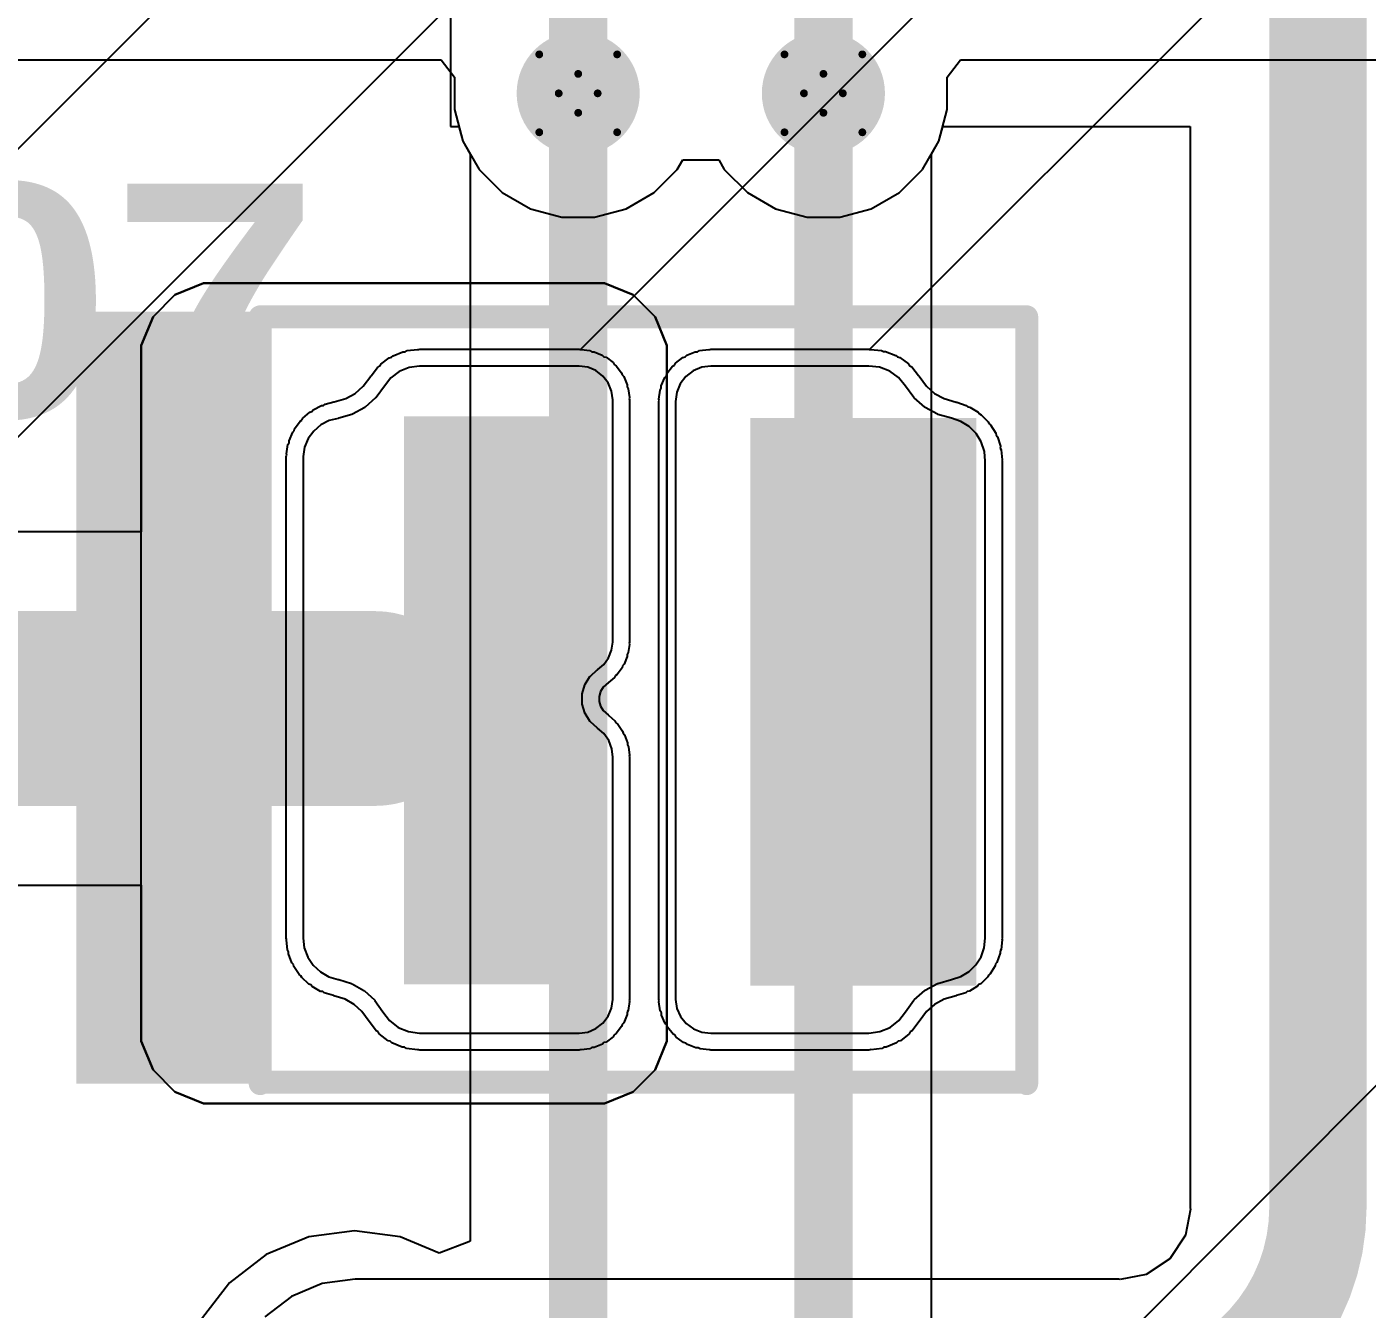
# Model space of a CAD drawing. Header units: inches. Extents: x 0 to 213, y 0 to 212.
# Drawn here: x 1.7246 to 2.0688, y 1.2683 to 1.5976 of the extents above; entities that cross this region are included whole.
import ezdxf

# ---------------------------------------------------------------- set-up
doc = ezdxf.new("R2010")
doc.units = ezdxf.units.IN
doc.header["$MEASUREMENT"] = 0
for name, color, linetype in [('Bottom Layer', 5, 'Continuous'), ('Bottom Solder', 6, 'Continuous'), ('Drill Drawing', 1, 'Continuous'), ('Top Layer', 1, 'Continuous'), ('Top Overlay', 2, 'Continuous'), ('Top Paste', 8, 'Continuous'), ('Top Solder', 216, 'Continuous'), ('Via Holes', 16, 'Continuous')]:
    doc.layers.add(name, color=color, linetype=linetype)
doc.styles.add('Arial Black_Bold', font='', dxfattribs={"height": 0.2})
doc.styles.get('Arial Black_Bold').set_extended_font_data('Arial Black', bold=True)

# ---------------------------------------------------------------- blocks, each defined once
blk = doc.blocks.new('5050_LED_53')
at = {"layer": 'Top Solder'}
blk.add_line((0.0156, -0.09023), (-210.62109, -211.09407), dxfattribs=at)
blk = doc.blocks.new('5050_LED_55')
at = {"layer": 'Top Layer'}
for points in [[(-0.08214, 0.06909), (-0.03214, 0.06909), (-0.03214, -0.06871), (-0.08214, -0.06871)], [(0.01746, 0.06871), (0.05683, 0.06871), (0.05683, -0.06909), (0.01746, -0.06909)]]:
    blk.add_hatch(color=1, dxfattribs=at).paths.add_polyline_path(points)
at = {"layer": 'Top Overlay'}
blk.add_hatch(color=2, dxfattribs=at).paths.add_polyline_path([(0.09776, -0.1), (0.145, -0.1), (0.145, 0.09818), (0.09776, 0.09818)])
at = {"layer": 'Top Paste'}
for points in [[(-0.08214, 0.06909), (-0.03214, 0.06909), (-0.03214, -0.06871), (-0.08214, -0.06871)], [(0.01746, 0.06871), (0.05683, 0.06871), (0.05683, -0.06909), (0.01746, -0.06909)]]:
    blk.add_hatch(color=8, dxfattribs=at).paths.add_polyline_path(points)
at = {"layer": 'Top Solder'}
for points in [[(-0.08614, 0.07309), (-0.02814, 0.07309), (-0.02814, -0.07271), (-0.08614, -0.07271)], [(0.01346, 0.07271), (0.06083, 0.07271), (0.06083, -0.07309), (0.01346, -0.07309)]]:
    blk.add_hatch(color=216, dxfattribs=at).paths.add_polyline_path(points)
at = {"layer": 'Top Layer'}
for p, q in [((-0.06399, 0.08376), (-0.06624, 0.08201)), ((-0.06135, 0.08486), (-0.06399, 0.08376)), ((-0.05853, 0.08524), (-0.06135, 0.08486)), ((-0.01798, 0.08524), (-0.05853, 0.08524)), ((-0.01568, 0.08499), (-0.01798, 0.08524)), ((-0.01351, 0.08415), (-0.01568, 0.08499)), ((-0.01166, 0.08279), (-0.01351, 0.08415)), ((-0.01021, 0.08098), (-0.01166, 0.08279)), ((0.00976, 0.08271), (0.00839, 0.08091)), ((0.01155, 0.08408), (0.00976, 0.08271)), ((0.01364, 0.08495), (0.01155, 0.08408)), ((0.01588, 0.08524), (0.01364, 0.08495)), ((0.05683, 0.08524), (0.01588, 0.08524)), ((0.05967, 0.08486), (0.05683, 0.08524)), ((0.0623, 0.08376), (0.05967, 0.08486)), ((0.06456, 0.08201), (0.0623, 0.08376)), ((-0.06797, 0.07973), (-0.07011, 0.0768)), ((-0.06624, 0.08201), (-0.06797, 0.07973)), ((-0.00927, 0.07887), (-0.01021, 0.08098)), ((0.00839, 0.08091), (0.00752, 0.07882)), ((0.06628, 0.07973), (0.06456, 0.08201)), ((0.06834, 0.07683), (0.06628, 0.07973)), ((-0.07022, 0.07668), (-0.0729, 0.07433)), ((-0.07019, 0.07668), (-0.07022, 0.07668)), ((-0.07017, 0.07673), (-0.07019, 0.07668)), ((-0.07011, 0.07677), (-0.07017, 0.07673)), ((-0.07011, 0.0768), (-0.07011, 0.07677)), ((-0.00891, 0.07658), (-0.00927, 0.07887)), ((-0.00891, -0.07696), (-0.00891, 0.07658)), ((0.00752, 0.07882), (0.00722, 0.07658)), ((0.00722, 0.07658), (0.00722, 0.01438)), ((0.06834, 0.0768), (0.06834, 0.07683)), ((0.06838, 0.07676), (0.06834, 0.0768)), ((0.06842, 0.07672), (0.06838, 0.07676)), ((0.06843, 0.07671), (0.06842, 0.07672)), ((0.071, 0.07438), (0.06843, 0.07671)), ((-0.07629, 0.07247), (-0.07978, 0.07146)), ((-0.07626, 0.07247), (-0.07629, 0.07247)), ((-0.07622, 0.0725), (-0.07626, 0.07247)), ((-0.07616, 0.07251), (-0.07622, 0.0725)), ((-0.07615, 0.07253), (-0.07616, 0.07251)), ((-0.07303, 0.07424), (-0.07615, 0.07253)), ((-0.07301, 0.07424), (-0.07303, 0.07424)), ((-0.07296, 0.07428), (-0.07301, 0.07424)), ((-0.0729, 0.07431), (-0.07296, 0.07428)), ((-0.0729, 0.07433), (-0.0729, 0.07431)), ((0.07101, 0.07435), (0.071, 0.07438)), ((0.07107, 0.07432), (0.07101, 0.07435)), ((0.07111, 0.07428), (0.07107, 0.07432)), ((0.07114, 0.07429), (0.07111, 0.07428)), ((0.07415, 0.07257), (0.07114, 0.07429)), ((0.07416, 0.07255), (0.07415, 0.07257)), ((0.07422, 0.07253), (0.07416, 0.07255)), ((0.07427, 0.0725), (0.07422, 0.07253)), ((0.0743, 0.07251), (0.07427, 0.0725)), ((0.07762, 0.07149), (0.0743, 0.07251)), ((-0.08428, 0.06945), (-0.08604, 0.06772)), ((-0.08214, 0.07072), (-0.08428, 0.06945)), ((-0.07978, 0.07146), (-0.08214, 0.07072)), ((0.0777, 0.07146), (0.07762, 0.07149)), ((0.07762, 0.07149), (0.07762, 0.07149)), ((0.07777, 0.07144), (0.0777, 0.07146)), ((0.08012, 0.07076), (0.07777, 0.07144)), ((0.07777, 0.07144), (0.07777, 0.07144)), ((0.08231, 0.06951), (0.08012, 0.07076)), ((0.08415, 0.0678), (0.08231, 0.06951)), ((-0.08737, 0.06564), (-0.08819, 0.0633)), ((-0.08604, 0.06772), (-0.08737, 0.06564)), ((0.08557, 0.0657), (0.08415, 0.0678)), ((0.08644, 0.06334), (0.08557, 0.0657)), ((-0.08819, 0.0633), (-0.08844, 0.06083)), ((0.08675, 0.06083), (0.08644, 0.06334)), ((-0.08844, 0.06083), (-0.08844, -0.06161)), ((0.08675, -0.06279), (0.08675, 0.06083)), ((0.00722, 0.01438), (0.00749, 0.0122)), ((0.00749, 0.0122), (0.00826, 0.01014)), ((0.00826, 0.01014), (0.0095, 0.00834)), ((0.0095, 0.00834), (0.01111, 0.00695)), ((0.01111, 0.00695), (0.01111, 0.00695)), ((0.01111, 0.00695), (0.01116, 0.0069)), ((0.01116, 0.0069), (0.01123, 0.00684)), ((0.01123, 0.00684), (0.01123, 0.00684)), ((0.01123, 0.00684), (0.01298, 0.00527)), ((0.01298, 0.00527), (0.013, 0.00527)), ((0.013, 0.00527), (0.01303, 0.00522)), ((0.01303, 0.00522), (0.01307, 0.00518)), ((0.01307, 0.00518), (0.01307, 0.00515)), ((0.01307, 0.00515), (0.01434, 0.00316)), ((0.01434, 0.00316), (0.01436, 0.00314)), ((0.01436, 0.00314), (0.01438, 0.00309)), ((0.01438, 0.00309), (0.0144, 0.00305)), ((0.0144, 0.00305), (0.01439, 0.00302)), ((0.01439, 0.00302), (0.01506, 0.00075)), ((0.01506, 0.00075), (0.01507, 0.00073)), ((0.01507, 0.00073), (0.01507, 0.00067)), ((0.01507, 0.00067), (0.01508, 0.00062)), ((0.01508, 0.00062), (0.01507, 0.0006)), ((0.01507, 0.0006), (0.01507, -0.00176)), ((0.01506, -0.00192), (0.01439, -0.00418)), ((0.01507, -0.0019), (0.01506, -0.00192)), ((0.01507, -0.00176), (0.01508, -0.00179)), ((0.01508, -0.00179), (0.01507, -0.00184)), ((0.01507, -0.00184), (0.01507, -0.0019)), ((0.01298, -0.00644), (0.01123, -0.00801)), ((0.013, -0.00643), (0.01298, -0.00644)), ((0.01303, -0.00639), (0.013, -0.00643)), ((0.01307, -0.00635), (0.01303, -0.00639)), ((0.01434, -0.00432), (0.01307, -0.00632)), ((0.01307, -0.00632), (0.01307, -0.00635)), ((0.01436, -0.00431), (0.01434, -0.00432)), ((0.01438, -0.00426), (0.01436, -0.00431)), ((0.0144, -0.00421), (0.01438, -0.00426)), ((0.01439, -0.00418), (0.0144, -0.00421)), ((0.00954, -0.00941), (0.0083, -0.01111)), ((0.0111, -0.00812), (0.00954, -0.00941)), ((0.01111, -0.00812), (0.0111, -0.00812)), ((0.01116, -0.00806), (0.01111, -0.00812)), ((0.01123, -0.00801), (0.01116, -0.00806)), ((0.01123, -0.00801), (0.01123, -0.00801)), ((0.00751, -0.01307), (0.00722, -0.01515)), ((0.0083, -0.01111), (0.00751, -0.01307)), ((0.00722, -0.01515), (0.00722, -0.07736)), ((-0.08844, -0.06161), (-0.08823, -0.06413)), ((-0.08823, -0.06413), (-0.08744, -0.06654)), ((0.08543, -0.0674), (0.08636, -0.06517)), ((0.08636, -0.06517), (0.08675, -0.06279)), ((-0.08744, -0.06654), (-0.08611, -0.06869)), ((-0.08611, -0.06869), (-0.08433, -0.07049)), ((0.08402, -0.06936), (0.08543, -0.0674)), ((-0.08433, -0.07049), (-0.08218, -0.07183)), ((-0.08218, -0.07183), (-0.07978, -0.07263)), ((0.07777, -0.07261), (0.08005, -0.07204)), ((0.08005, -0.07204), (0.08218, -0.07093)), ((0.08218, -0.07093), (0.08402, -0.06936)), ((-0.07978, -0.07263), (-0.07629, -0.07364)), ((-0.07629, -0.07364), (-0.07626, -0.07363)), ((-0.07626, -0.07363), (-0.07622, -0.07366)), ((-0.07622, -0.07366), (-0.07616, -0.07368)), ((-0.07616, -0.07368), (-0.07615, -0.0737)), ((-0.07615, -0.0737), (-0.07303, -0.07541)), ((-0.07303, -0.07541), (-0.07301, -0.07541)), ((-0.07301, -0.07541), (-0.07296, -0.07545)), ((-0.07296, -0.07545), (-0.0729, -0.07548)), ((-0.0729, -0.07548), (-0.0729, -0.0755)), ((-0.0729, -0.0755), (-0.07022, -0.07785)), ((0.06814, -0.07785), (0.07082, -0.0755)), ((0.07082, -0.07548), (0.07087, -0.07545)), ((0.07082, -0.0755), (0.07082, -0.07548)), ((0.07087, -0.07545), (0.07092, -0.07541)), ((0.07092, -0.07541), (0.07093, -0.07541)), ((0.07093, -0.07541), (0.07405, -0.0737)), ((0.07405, -0.0737), (0.07408, -0.07368)), ((0.07408, -0.07368), (0.07412, -0.07366)), ((0.07412, -0.07366), (0.07419, -0.07363)), ((0.07419, -0.07363), (0.0742, -0.07364)), ((0.0742, -0.07364), (0.07762, -0.07265)), ((0.07762, -0.07265), (0.0777, -0.07263)), ((0.07762, -0.07265), (0.07762, -0.07265)), ((0.0777, -0.07263), (0.07777, -0.07261)), ((0.07777, -0.07261), (0.07777, -0.07261)), ((-0.07022, -0.07785), (-0.07019, -0.07785)), ((-0.07019, -0.07785), (-0.07017, -0.0779)), ((-0.07017, -0.0779), (-0.07011, -0.07794)), ((-0.07011, -0.07794), (-0.07011, -0.07796)), ((-0.07011, -0.07796), (-0.06797, -0.0809)), ((-0.00923, -0.07931), (-0.00891, -0.07696)), ((0.00722, -0.07736), (0.00752, -0.0796)), ((0.06588, -0.0809), (0.06803, -0.07796)), ((0.06803, -0.07794), (0.06807, -0.0779)), ((0.06803, -0.07796), (0.06803, -0.07794)), ((0.06807, -0.0779), (0.06811, -0.07785)), ((0.06811, -0.07785), (0.06814, -0.07785)), ((-0.06797, -0.0809), (-0.0662, -0.08308)), ((-0.01157, -0.08336), (-0.01013, -0.08149)), ((-0.01013, -0.08149), (-0.00923, -0.07931)), ((0.00752, -0.0796), (0.00839, -0.08169)), ((0.00839, -0.08169), (0.00976, -0.08348)), ((0.06421, -0.08304), (0.06588, -0.0809)), ((-0.0662, -0.08308), (-0.06394, -0.08473)), ((-0.06394, -0.08473), (-0.06132, -0.08573)), ((-0.06132, -0.08573), (-0.05853, -0.08602)), ((-0.05853, -0.08602), (-0.05853, -0.08602)), ((-0.05853, -0.08602), (-0.01798, -0.08602)), ((-0.01798, -0.08602), (-0.01562, -0.08571)), ((-0.01562, -0.08571), (-0.01345, -0.0848)), ((-0.01345, -0.0848), (-0.01157, -0.08336)), ((0.00976, -0.08348), (0.01155, -0.08486)), ((0.01155, -0.08486), (0.01364, -0.08572)), ((0.01364, -0.08572), (0.01588, -0.08602)), ((0.01588, -0.08602), (0.01588, -0.08602)), ((0.01588, -0.08602), (0.05683, -0.08602)), ((0.05683, -0.08602), (0.05953, -0.08569)), ((0.05953, -0.08569), (0.06205, -0.08468)), ((0.06205, -0.08468), (0.06421, -0.08304))]:
    blk.add_line(p, q, dxfattribs=at)
at = {"layer": 'Top Overlay'}
for points in [[(-0.10057, 0.09818, 0.00296, 0.00296, 1), (-0.09761, 0.09818, 0.00296, 0.00296, 1)], [(-0.10026, 0.09786, 0.00296, 0.00296, 1), (-0.0973, 0.09786, 0.00296, 0.00296, 1)], [(0.09596, 0.09786, 0.00296, 0.00296, 1), (0.09892, 0.09786, 0.00296, 0.00296, 1)], [(0.09628, 0.09818, 0.00296, 0.00296, 1), (0.09924, 0.09818, 0.00296, 0.00296, 1)], [(-0.10057, -0.09867, 0.00296, 0.00296, 1), (-0.09761, -0.09867, 0.00296, 0.00296, 1)], [(-0.10057, -0.09867, 0.00296, 0.00296, 1), (-0.09761, -0.09867, 0.00296, 0.00296, 1)], [(0.09628, -0.09867, 0.00296, 0.00296, 1), (0.09924, -0.09867, 0.00296, 0.00296, 1)], [(0.09628, -0.09867, 0.00296, 0.00296, 1), (0.09924, -0.09867, 0.00296, 0.00296, 1)]]:
    blk.add_lwpolyline(points, format="xyseb", close=True, dxfattribs=at)
for points in [[(-0.09909, 0.09818, 0.00591, 0.00591, 0), (-0.09909, -0.09867, 0.00591, 0.00591, 0)], [(0.09744, 0.09786, 0.00591, 0.00591, 0), (-0.09878, 0.09786, 0.00591, 0.00591, 0)], [(0.09776, 0.09818, 0.00591, 0.00591, 0), (0.09776, -0.09867, 0.00591, 0.00591, 0)], [(0.09776, -0.09867, 0.00591, 0.00591, 0), (-0.09909, -0.09867, 0.00591, 0.00591, 0)]]:
    blk.add_lwpolyline(points, format="xyseb", dxfattribs=at)
at = {"layer": 'Top Solder'}
for p, q in [((-0.06193, 0.08915), (-0.0591, 0.08953)), ((-0.0591, 0.08953), (-0.05881, 0.08945)), ((-0.05881, 0.08945), (-0.05853, 0.08957)), ((-0.05853, 0.08957), (-0.01798, 0.08957)), ((-0.01798, 0.08957), (-0.01775, 0.08947)), ((-0.01775, 0.08947), (-0.01751, 0.08954)), ((-0.01751, 0.08954), (-0.01521, 0.08929)), ((0.01309, 0.08924), (0.01533, 0.08953)), ((0.01533, 0.08953), (0.01561, 0.08946)), ((0.01561, 0.08946), (0.01588, 0.08957)), ((0.01588, 0.08957), (0.05683, 0.08957)), ((0.05683, 0.08957), (0.05712, 0.08945)), ((0.05712, 0.08945), (0.05741, 0.08953)), ((0.05741, 0.08953), (0.06024, 0.08915)), ((-0.0689, 0.08543), (-0.06665, 0.08718)), ((-0.06665, 0.08718), (-0.06608, 0.08734)), ((-0.06608, 0.08734), (-0.06566, 0.08776)), ((-0.06566, 0.08776), (-0.06302, 0.08886)), ((-0.06302, 0.08886), (-0.06244, 0.08886)), ((-0.06244, 0.08886), (-0.06193, 0.08915)), ((-0.01521, 0.08929), (-0.01469, 0.08901)), ((-0.01469, 0.08901), (-0.01411, 0.08903)), ((-0.01411, 0.08903), (-0.01195, 0.08819)), ((-0.01195, 0.08819), (-0.01153, 0.08778)), ((-0.01153, 0.08778), (-0.01096, 0.08765)), ((-0.01096, 0.08765), (-0.0091, 0.08629)), ((-0.0091, 0.08629), (-0.00879, 0.08578)), ((0.00684, 0.08564), (0.00713, 0.08615)), ((0.00713, 0.08615), (0.00892, 0.08752)), ((0.00892, 0.08752), (0.00948, 0.08767)), ((0.00948, 0.08767), (0.00989, 0.08808)), ((0.00989, 0.08808), (0.01198, 0.08895)), ((0.01198, 0.08895), (0.01257, 0.08895)), ((0.01257, 0.08895), (0.01309, 0.08924)), ((0.06024, 0.08915), (0.06075, 0.08886)), ((0.06075, 0.08886), (0.06134, 0.08885)), ((0.06134, 0.08885), (0.06397, 0.08775)), ((0.06397, 0.08775), (0.06438, 0.08734)), ((0.06438, 0.08734), (0.06495, 0.08718)), ((0.06495, 0.08718), (0.06721, 0.08543)), ((-0.07142, 0.08235), (-0.06969, 0.08463)), ((-0.06969, 0.08463), (-0.06919, 0.08492)), ((-0.06919, 0.08492), (-0.0689, 0.08543)), ((-0.00879, 0.08578), (-0.00828, 0.0855)), ((-0.00828, 0.0855), (-0.00683, 0.08369)), ((-0.00683, 0.08369), (-0.00667, 0.08314)), ((-0.00667, 0.08314), (-0.00625, 0.08274)), ((-0.00625, 0.08274), (-0.00531, 0.08063)), ((0.00438, 0.08256), (0.0048, 0.08298)), ((0.0048, 0.08298), (0.00495, 0.08354)), ((0.00495, 0.08354), (0.00633, 0.08534)), ((0.00633, 0.08534), (0.00684, 0.08564)), ((0.06721, 0.08543), (0.0675, 0.08492)), ((0.0675, 0.08492), (0.068, 0.08463)), ((0.068, 0.08463), (0.06973, 0.08235)), ((-0.07545, 0.07785), (-0.07338, 0.07967)), ((-0.07338, 0.07967), (-0.07147, 0.08228)), ((-0.07147, 0.08228), (-0.07143, 0.08231)), ((-0.07143, 0.08231), (-0.07142, 0.08235)), ((-0.00531, 0.08063), (-0.00529, 0.08003)), ((-0.00529, 0.08003), (-0.00499, 0.07952)), ((-0.00499, 0.07952), (-0.00464, 0.07723)), ((0.00293, 0.07715), (0.00323, 0.07939)), ((0.00323, 0.07939), (0.00352, 0.07989)), ((0.00352, 0.08047), (0.00438, 0.08256)), ((0.00352, 0.07989), (0.00352, 0.08047)), ((0.06973, 0.08235), (0.06975, 0.08227)), ((0.06975, 0.08227), (0.06982, 0.08223)), ((0.06982, 0.08223), (0.07165, 0.07964)), ((0.07165, 0.07964), (0.07361, 0.07786)), ((-0.08099, 0.07562), (-0.07788, 0.07652)), ((-0.07788, 0.07652), (-0.07545, 0.07785)), ((-0.00464, 0.07723), (-0.00472, 0.0769)), ((-0.00472, 0.0769), (-0.00459, 0.07658)), ((-0.00459, 0.07658), (-0.00459, -0.07696)), ((0.0029, 0.07658), (0.00301, 0.07686)), ((0.0029, 0.01438), (0.0029, 0.07658)), ((0.00301, 0.07686), (0.00293, 0.07715)), ((0.07361, 0.07786), (0.07594, 0.07654)), ((0.07594, 0.07654), (0.0789, 0.07563)), ((-0.08907, 0.07082), (-0.0873, 0.07255)), ((-0.0873, 0.07255), (-0.08681, 0.07274)), ((-0.08681, 0.07274), (-0.08649, 0.07317)), ((-0.08649, 0.07317), (-0.08436, 0.07444)), ((-0.08436, 0.07444), (-0.08384, 0.07451)), ((-0.08384, 0.07451), (-0.08344, 0.07485)), ((-0.08344, 0.07485), (-0.08108, 0.07559)), ((-0.08108, 0.07559), (-0.08103, 0.07559)), ((-0.08103, 0.07559), (-0.08099, 0.07562)), ((0.0789, 0.07563), (0.07891, 0.07562)), ((0.07891, 0.07562), (0.07896, 0.0756)), ((0.07896, 0.0756), (0.07897, 0.0756)), ((0.07897, 0.0756), (0.07898, 0.0756)), ((0.07898, 0.0756), (0.08132, 0.07492)), ((0.08132, 0.07492), (0.08173, 0.07459)), ((0.08173, 0.07459), (0.08225, 0.07452)), ((0.08225, 0.07452), (0.08445, 0.07327)), ((0.08445, 0.07327), (0.08477, 0.07286)), ((0.08477, 0.07286), (0.08526, 0.07268)), ((0.08526, 0.07268), (0.0871, 0.07097)), ((-0.09102, 0.06797), (-0.08969, 0.07005)), ((-0.08969, 0.07005), (-0.08927, 0.07035)), ((-0.08927, 0.07035), (-0.08907, 0.07082)), ((0.0871, 0.07097), (0.08732, 0.0705)), ((0.08732, 0.0705), (0.08775, 0.07021)), ((0.08775, 0.07021), (0.08916, 0.06811)), ((-0.09228, 0.06473), (-0.09146, 0.06707)), ((-0.09146, 0.06707), (-0.09111, 0.06746)), ((-0.09111, 0.06746), (-0.09102, 0.06797)), ((0.08916, 0.06811), (0.08926, 0.0676)), ((0.08926, 0.0676), (0.08962, 0.06721)), ((0.08962, 0.06721), (0.0905, 0.06485)), ((-0.09275, 0.06127), (-0.0925, 0.06374)), ((-0.0925, 0.06374), (-0.09225, 0.0642)), ((-0.09225, 0.0642), (-0.09228, 0.06473)), ((0.0905, 0.06485), (0.09048, 0.06433)), ((0.09048, 0.06433), (0.09074, 0.06387)), ((0.09074, 0.06387), (0.09105, 0.06136)), ((-0.09277, 0.06083), (-0.09269, 0.06104)), ((-0.09277, -0.06161), (-0.09277, 0.06083)), ((-0.09269, 0.06104), (-0.09275, 0.06127)), ((0.09105, 0.06136), (0.09098, 0.06109)), ((0.09098, 0.06109), (0.09108, 0.06083)), ((0.09108, 0.06083), (0.09108, -0.06279)), ((0.003, 0.01413), (0.0029, 0.01438)), ((0.00293, 0.01387), (0.003, 0.01413)), ((0.00319, 0.01169), (0.00293, 0.01387)), ((0.00345, 0.01122), (0.00319, 0.01169)), ((0.00343, 0.01068), (0.00345, 0.01122)), ((0.0042, 0.00862), (0.00343, 0.01068)), ((0.00458, 0.00822), (0.0042, 0.00862)), ((0.0047, 0.00767), (0.00458, 0.00822)), ((0.00595, 0.00587), (0.0047, 0.00767)), ((0.00642, 0.00557), (0.00595, 0.00587)), ((0.00667, 0.00507), (0.00642, 0.00557)), ((0.00827, 0.00368), (0.00667, 0.00507)), ((0.00831, 0.00367), (0.00827, 0.00368)), ((0.00833, 0.00362), (0.00831, 0.00367)), ((0.00969, 0.0024), (0.00833, 0.00362)), ((0.01038, 0.00131), (0.00969, 0.0024)), ((0.01075, 0.00006), (0.01038, 0.00131)), ((0.01075, -0.00123), (0.01075, 0.00006)), ((0.00969, -0.00357), (0.01038, -0.00247)), ((0.01038, -0.00247), (0.01075, -0.00123)), ((0.00481, -0.00856), (0.00605, -0.00686)), ((0.00605, -0.00686), (0.00652, -0.00657)), ((0.00652, -0.00657), (0.00678, -0.00608)), ((0.00678, -0.00608), (0.00833, -0.00479)), ((0.00833, -0.00479), (0.00969, -0.00357)), ((0.00833, -0.00479), (0.00833, -0.00479)), ((0.00833, -0.00479), (0.00833, -0.00479)), ((0.0035, -0.01145), (0.00429, -0.00949)), ((0.00429, -0.00949), (0.00468, -0.0091)), ((0.00468, -0.0091), (0.00481, -0.00856)), ((0.00294, -0.01455), (0.00323, -0.01247)), ((0.00323, -0.01247), (0.0035, -0.012)), ((0.0035, -0.012), (0.0035, -0.01145)), ((0.0029, -0.01515), (0.00302, -0.01486)), ((0.0029, -0.07736), (0.0029, -0.01515)), ((0.00302, -0.01486), (0.00294, -0.01455)), ((-0.0927, -0.06179), (-0.09277, -0.06161)), ((-0.09276, -0.06197), (-0.0927, -0.06179)), ((-0.09255, -0.06449), (-0.09276, -0.06197)), ((-0.09231, -0.06496), (-0.09255, -0.06449)), ((-0.09235, -0.06548), (-0.09231, -0.06496)), ((0.09103, -0.06349), (0.09064, -0.06587)), ((0.09108, -0.06279), (0.09094, -0.06313)), ((0.09094, -0.06313), (0.09103, -0.06349)), ((-0.09156, -0.06789), (-0.09235, -0.06548)), ((-0.09121, -0.06829), (-0.09156, -0.06789)), ((-0.09113, -0.06882), (-0.09121, -0.06829)), ((-0.0898, -0.07097), (-0.09113, -0.06882)), ((0.09036, -0.06684), (0.08943, -0.06907)), ((0.09064, -0.06587), (0.09036, -0.06631)), ((0.09036, -0.06631), (0.09036, -0.06684)), ((-0.08939, -0.07126), (-0.0898, -0.07097)), ((-0.08919, -0.07173), (-0.08939, -0.07126)), ((-0.08741, -0.07353), (-0.08919, -0.07173)), ((0.08707, -0.07218), (0.08683, -0.07265)), ((0.08752, -0.0719), (0.08707, -0.07218)), ((0.08894, -0.06994), (0.08752, -0.0719)), ((0.08906, -0.06943), (0.08894, -0.06994)), ((0.08943, -0.06907), (0.08906, -0.06943)), ((-0.08693, -0.07374), (-0.08741, -0.07353)), ((-0.08663, -0.07416), (-0.08693, -0.07374)), ((-0.08448, -0.0755), (-0.08663, -0.07416)), ((-0.08395, -0.07559), (-0.08448, -0.0755)), ((-0.08355, -0.07594), (-0.08395, -0.07559)), ((0.08418, -0.07477), (0.08204, -0.07588)), ((0.08451, -0.07438), (0.08418, -0.07477)), ((0.085, -0.07422), (0.08451, -0.07438)), ((0.08683, -0.07265), (0.085, -0.07422)), ((-0.08115, -0.07674), (-0.08355, -0.07594)), ((-0.08106, -0.07673), (-0.08115, -0.07674)), ((-0.08099, -0.07679), (-0.08106, -0.07673)), ((-0.07788, -0.07769), (-0.08099, -0.07679)), ((-0.07545, -0.07902), (-0.07788, -0.07769)), ((-0.07336, -0.08086), (-0.07545, -0.07902)), ((-0.00462, -0.07753), (-0.00493, -0.07988)), ((-0.00459, -0.07696), (-0.0047, -0.07724)), ((-0.0047, -0.07724), (-0.00462, -0.07753)), ((0.00301, -0.07764), (0.0029, -0.07736)), ((0.00293, -0.07793), (0.00301, -0.07764)), ((0.00323, -0.08017), (0.00293, -0.07793)), ((0.07339, -0.079), (0.07129, -0.08084)), ((0.07578, -0.07769), (0.07339, -0.079)), ((0.07882, -0.07681), (0.07578, -0.07769)), ((0.07883, -0.07681), (0.07882, -0.07681)), ((0.0811, -0.07624), (0.07883, -0.07681)), ((0.07883, -0.07681), (0.07883, -0.07681)), ((0.07883, -0.07681), (0.07883, -0.07681)), ((0.07883, -0.07681), (0.07883, -0.07681)), ((0.08152, -0.07593), (0.0811, -0.07624)), ((0.08204, -0.07588), (0.08152, -0.07593)), ((-0.07148, -0.08345), (-0.07336, -0.08086)), ((-0.00522, -0.08096), (-0.00612, -0.08314)), ((-0.00493, -0.07988), (-0.00522, -0.08038)), ((-0.00522, -0.08038), (-0.00522, -0.08096)), ((0.00352, -0.08067), (0.00323, -0.08017)), ((0.00352, -0.08125), (0.00352, -0.08067)), ((0.00438, -0.08334), (0.00352, -0.08125)), ((0.07129, -0.08084), (0.06938, -0.08346)), ((-0.07137, -0.08351), (-0.07148, -0.08345)), ((-0.07134, -0.08363), (-0.07137, -0.08351)), ((-0.06957, -0.08581), (-0.07134, -0.08363)), ((-0.06905, -0.08609), (-0.06957, -0.08581)), ((-0.00813, -0.086), (-0.00864, -0.08629)), ((-0.00669, -0.08413), (-0.00813, -0.086)), ((-0.00654, -0.08356), (-0.00669, -0.08413)), ((-0.00612, -0.08314), (-0.00654, -0.08356)), ((0.0048, -0.08376), (0.00438, -0.08334)), ((0.00496, -0.08433), (0.0048, -0.08376)), ((0.00634, -0.08612), (0.00496, -0.08433)), ((0.06712, -0.08599), (0.06683, -0.08649)), ((0.06763, -0.0857), (0.06712, -0.08599)), ((0.0693, -0.08356), (0.06763, -0.0857)), ((0.06932, -0.08349), (0.0693, -0.08356)), ((0.06938, -0.08346), (0.06932, -0.08349)), ((-0.06875, -0.08658), (-0.06905, -0.08609)), ((-0.06648, -0.08823), (-0.06875, -0.08658)), ((-0.06591, -0.08837), (-0.06648, -0.08823)), ((-0.06548, -0.08878), (-0.06591, -0.08837)), ((-0.06286, -0.08977), (-0.06548, -0.08878)), ((-0.01178, -0.0888), (-0.01396, -0.08971)), ((-0.01137, -0.08839), (-0.01178, -0.0888)), ((-0.01081, -0.08824), (-0.01137, -0.08839)), ((-0.00893, -0.0868), (-0.01081, -0.08824)), ((-0.00864, -0.08629), (-0.00893, -0.0868)), ((0.00683, -0.08641), (0.00634, -0.08612)), ((0.00712, -0.08691), (0.00683, -0.08641)), ((0.00891, -0.08829), (0.00712, -0.08691)), ((0.00949, -0.08844), (0.00891, -0.08829)), ((0.00991, -0.08886), (0.00949, -0.08844)), ((0.012, -0.08972), (0.00991, -0.08886)), ((0.06366, -0.0887), (0.06114, -0.08971)), ((0.06408, -0.08828), (0.06366, -0.0887)), ((0.06466, -0.08813), (0.06408, -0.08828)), ((0.06683, -0.08649), (0.06466, -0.08813)), ((0.0156, -0.09023), (-210.62109, -210.70036)), ((-0.05874, -0.09026), (-210.62109, -210.70036)), ((-0.06228, -0.08976), (-0.06286, -0.08977)), ((-0.06176, -0.09004), (-0.06228, -0.08976)), ((-0.05897, -0.09033), (-0.06176, -0.09004)), ((-0.05874, -0.09026), (-0.05897, -0.09033)), ((-0.05853, -0.09035), (-0.05874, -0.09026)), ((-0.01798, -0.09035), (-0.05853, -0.09035)), ((-0.0177, -0.09023), (-0.01798, -0.09035)), ((-0.01741, -0.09031), (-0.0177, -0.09023)), ((-0.01506, -0.09), (-0.01741, -0.09031)), ((-0.01455, -0.08971), (-0.01506, -0.09)), ((-0.01396, -0.08971), (-0.01455, -0.08971)), ((0.01257, -0.08972), (0.012, -0.08972)), ((0.01307, -0.09001), (0.01257, -0.08972)), ((0.01531, -0.09031), (0.01307, -0.09001)), ((0.0156, -0.09023), (0.01531, -0.09031)), ((0.01588, -0.09035), (0.0156, -0.09023)), ((0.05683, -0.09035), (0.01588, -0.09035)), ((0.05709, -0.09024), (0.05683, -0.09035)), ((0.05736, -0.09032), (0.05709, -0.09024)), ((0.06005, -0.08999), (0.05736, -0.09032)), ((0.06056, -0.0897), (0.06005, -0.08999)), ((0.06114, -0.08971), (0.06056, -0.0897))]:
    blk.add_line(p, q, dxfattribs=at)
blk = doc.blocks.new('5050_LED_56')
at = {"layer": 'Top Solder'}
for p in [(0.0156, -0.09023), (-0.05874, -0.09026)]:
    blk.add_line(p, (-211.60534, -211.48777), dxfattribs=at)

msp = doc.modelspace()

# ---------------------------------------------------------------- hatches: boundary and pattern name
at = {"layer": 'Bottom Layer'}
h = msp.add_hatch(color=5, dxfattribs=at)
edge = h.paths.add_edge_path()
edge.add_arc((1.86618, 1.58051), 0.01181, 0, 360)
h = msp.add_hatch(color=5, dxfattribs=at)
edge = h.paths.add_edge_path()
edge.add_arc((1.92916, 1.58051), 0.01181, 0, 360)
at = {"layer": 'Bottom Solder'}
h = msp.add_hatch(color=6, dxfattribs=at)
edge = h.paths.add_edge_path()
edge.add_arc((1.86618, 1.58051), 0.01581, 0, 360)
h = msp.add_hatch(color=6, dxfattribs=at)
edge = h.paths.add_edge_path()
edge.add_arc((1.92916, 1.58051), 0.01581, 0, 360)
at = {"layer": 'Top Layer'}
h = msp.add_hatch(color=1, dxfattribs=at)
edge = h.paths.add_edge_path()
edge.add_arc((1.86618, 1.58051), 0.01181, 0, 360)
h = msp.add_hatch(color=1, dxfattribs=at)
edge = h.paths.add_edge_path()
edge.add_arc((1.92916, 1.58051), 0.01181, 0, 360)
at = {"layer": 'Top Solder'}
h = msp.add_hatch(color=216, dxfattribs=at)
edge = h.paths.add_edge_path()
edge.add_arc((1.86618, 1.58051), 0.01581, 0, 360)
h = msp.add_hatch(color=216, dxfattribs=at)
edge = h.paths.add_edge_path()
edge.add_arc((1.92916, 1.58051), 0.01581, 0, 360)
at = {"layer": 'Via Holes'}
h = msp.add_hatch(color=7, dxfattribs=at)
edge = h.paths.add_edge_path()
edge.add_arc((1.86618, 1.58051), 0.00591, 0, 360)
h = msp.add_hatch(color=7, dxfattribs=at)
edge = h.paths.add_edge_path()
edge.add_arc((1.92916, 1.58051), 0.00591, 0, 360)

# ---------------------------------------------------------------- linework, layer by layer
at = {"layer": 'Bottom Layer'}
for p, q in [((0.85396, 1.58912), (1.83097, 1.58912)), ((1.83097, 1.58912), (1.83437, 1.58469)), ((1.96097, 1.58469), (1.96437, 1.58912)), ((1.96437, 1.58912), (2.7917, 1.58912)), ((1.83437, 1.58469), (1.83437, 1.57632)), ((1.96097, 1.57632), (1.96097, 1.58469)), ((1.83437, 1.57632), (1.83654, 1.56823)), ((1.95881, 1.56823), (1.96097, 1.57632)), ((1.83654, 1.56823), (1.83844, 1.56493)), ((1.9569, 1.56493), (1.95881, 1.56823)), ((1.83844, 1.56493), (1.83844, 1.28582)), ((1.9569, 0.25286), (1.9569, 1.56493)), ((1.80872, 1.28844), (1.79698, 1.28689)), ((1.82047, 1.28689), (1.80872, 1.28844)), ((1.79698, 1.28689), (1.78603, 1.28235)), ((1.83044, 1.28276), (1.82047, 1.28689)), ((1.8381, 1.28565), (1.83044, 1.28276)), ((1.83844, 1.28582), (1.8381, 1.28565)), ((1.78603, 1.28235), (1.77663, 1.27514)), ((1.77663, 1.27514), (1.76942, 1.26574))]:
    msp.add_line(p, q, dxfattribs=at)
for points in [[(1.86618, 0.21786, 0.015, 0.015, 0), (1.86618, 1.57964, 0.015, 0.015, 0)], [(1.92916, 1.58051, 0.015, 0.015, 0), (1.92916, 0.21786, 0.015, 0.015, 0)]]:
    msp.add_lwpolyline(points, format="xyseb", dxfattribs=at)
for points in [[(1.86243, 1.57964, 0.0075, 0.0075, 1), (1.86993, 1.57964, 0.0075, 0.0075, 1)], [(1.92541, 1.58051, 0.0075, 0.0075, 1), (1.93291, 1.58051, 0.0075, 0.0075, 1)]]:
    msp.add_lwpolyline(points, format="xyseb", close=True, dxfattribs=at)
at = {"layer": 'Drill Drawing'}
for points in [[(1.85618, 1.59051, 0.002, 0.002, 0), (1.86618, 1.58551, 0.002, 0.002, 0)], [(1.85618, 1.59051, 0.002, 0.002, 0), (1.86118, 1.58051, 0.002, 0.002, 0)], [(1.86618, 1.58551, 0.002, 0.002, 0), (1.87618, 1.59051, 0.002, 0.002, 0)], [(1.87118, 1.58051, 0.002, 0.002, 0), (1.87618, 1.59051, 0.002, 0.002, 0)], [(1.91916, 1.59051, 0.002, 0.002, 0), (1.92916, 1.58551, 0.002, 0.002, 0)], [(1.91916, 1.59051, 0.002, 0.002, 0), (1.92416, 1.58051, 0.002, 0.002, 0)], [(1.92916, 1.58551, 0.002, 0.002, 0), (1.93916, 1.59051, 0.002, 0.002, 0)], [(1.93416, 1.58051, 0.002, 0.002, 0), (1.93916, 1.59051, 0.002, 0.002, 0)], [(1.85618, 1.57051, 0.002, 0.002, 0), (1.86118, 1.58051, 0.002, 0.002, 0)], [(1.87118, 1.58051, 0.002, 0.002, 0), (1.87618, 1.57051, 0.002, 0.002, 0)], [(1.91916, 1.57051, 0.002, 0.002, 0), (1.92416, 1.58051, 0.002, 0.002, 0)], [(1.93416, 1.58051, 0.002, 0.002, 0), (1.93916, 1.57051, 0.002, 0.002, 0)], [(1.85618, 1.57051, 0.002, 0.002, 0), (1.86618, 1.57551, 0.002, 0.002, 0)], [(1.86618, 1.57551, 0.002, 0.002, 0), (1.87618, 1.57051, 0.002, 0.002, 0)], [(1.91916, 1.57051, 0.002, 0.002, 0), (1.92916, 1.57551, 0.002, 0.002, 0)], [(1.92916, 1.57551, 0.002, 0.002, 0), (1.93916, 1.57051, 0.002, 0.002, 0)]]:
    msp.add_lwpolyline(points, format="xyseb", dxfattribs=at)
for points in [[(1.85568, 1.59051, 0.001, 0.001, 1), (1.85668, 1.59051, 0.001, 0.001, 1)], [(1.85568, 1.59051, 0.001, 0.001, 1), (1.85668, 1.59051, 0.001, 0.001, 1)], [(1.87568, 1.59051, 0.001, 0.001, 1), (1.87668, 1.59051, 0.001, 0.001, 1)], [(1.87568, 1.59051, 0.001, 0.001, 1), (1.87668, 1.59051, 0.001, 0.001, 1)], [(1.91866, 1.59051, 0.001, 0.001, 1), (1.91966, 1.59051, 0.001, 0.001, 1)], [(1.91866, 1.59051, 0.001, 0.001, 1), (1.91966, 1.59051, 0.001, 0.001, 1)], [(1.93866, 1.59051, 0.001, 0.001, 1), (1.93966, 1.59051, 0.001, 0.001, 1)], [(1.93866, 1.59051, 0.001, 0.001, 1), (1.93966, 1.59051, 0.001, 0.001, 1)], [(1.86568, 1.58551, 0.001, 0.001, 1), (1.86668, 1.58551, 0.001, 0.001, 1)], [(1.86568, 1.58551, 0.001, 0.001, 1), (1.86668, 1.58551, 0.001, 0.001, 1)], [(1.92866, 1.58551, 0.001, 0.001, 1), (1.92966, 1.58551, 0.001, 0.001, 1)], [(1.92866, 1.58551, 0.001, 0.001, 1), (1.92966, 1.58551, 0.001, 0.001, 1)], [(1.86068, 1.58051, 0.001, 0.001, 1), (1.86168, 1.58051, 0.001, 0.001, 1)], [(1.86068, 1.58051, 0.001, 0.001, 1), (1.86168, 1.58051, 0.001, 0.001, 1)], [(1.87068, 1.58051, 0.001, 0.001, 1), (1.87168, 1.58051, 0.001, 0.001, 1)], [(1.87068, 1.58051, 0.001, 0.001, 1), (1.87168, 1.58051, 0.001, 0.001, 1)], [(1.92366, 1.58051, 0.001, 0.001, 1), (1.92466, 1.58051, 0.001, 0.001, 1)], [(1.92366, 1.58051, 0.001, 0.001, 1), (1.92466, 1.58051, 0.001, 0.001, 1)], [(1.93366, 1.58051, 0.001, 0.001, 1), (1.93466, 1.58051, 0.001, 0.001, 1)], [(1.93366, 1.58051, 0.001, 0.001, 1), (1.93466, 1.58051, 0.001, 0.001, 1)], [(1.86568, 1.57551, 0.001, 0.001, 1), (1.86668, 1.57551, 0.001, 0.001, 1)], [(1.86568, 1.57551, 0.001, 0.001, 1), (1.86668, 1.57551, 0.001, 0.001, 1)], [(1.92866, 1.57551, 0.001, 0.001, 1), (1.92966, 1.57551, 0.001, 0.001, 1)], [(1.92866, 1.57551, 0.001, 0.001, 1), (1.92966, 1.57551, 0.001, 0.001, 1)], [(1.85568, 1.57051, 0.001, 0.001, 1), (1.85668, 1.57051, 0.001, 0.001, 1)], [(1.85568, 1.57051, 0.001, 0.001, 1), (1.85668, 1.57051, 0.001, 0.001, 1)], [(1.87568, 1.57051, 0.001, 0.001, 1), (1.87668, 1.57051, 0.001, 0.001, 1)], [(1.87568, 1.57051, 0.001, 0.001, 1), (1.87668, 1.57051, 0.001, 0.001, 1)], [(1.91866, 1.57051, 0.001, 0.001, 1), (1.91966, 1.57051, 0.001, 0.001, 1)], [(1.91866, 1.57051, 0.001, 0.001, 1), (1.91966, 1.57051, 0.001, 0.001, 1)], [(1.93866, 1.57051, 0.001, 0.001, 1), (1.93966, 1.57051, 0.001, 0.001, 1)], [(1.93866, 1.57051, 0.001, 0.001, 1), (1.93966, 1.57051, 0.001, 0.001, 1)]]:
    msp.add_lwpolyline(points, format="xyseb", close=True, dxfattribs=at)
at = {"layer": 'Top Layer'}
for p, q in [((1.8334, 1.72805), (1.8334, 1.57202)), ((1.8334, 1.57202), (1.83452, 1.57202)), ((1.83452, 1.57202), (1.83552, 1.57202)), ((1.83552, 1.57202), (1.83654, 1.56823)), ((1.95881, 1.56823), (1.95982, 1.57202)), ((1.95982, 1.57202), (1.97676, 1.57202)), ((1.97676, 1.57202), (2.02339, 1.57202)), ((2.02339, 1.57202), (2.02339, 1.2944)), ((1.83654, 1.56823), (1.84073, 1.56097)), ((1.95462, 1.56097), (1.95881, 1.56823)), ((1.89164, 1.56097), (1.89305, 1.56343)), ((1.89305, 1.56343), (1.90229, 1.56343)), ((1.90229, 1.56343), (1.90371, 1.56097)), ((1.84073, 1.56097), (1.84665, 1.55505)), ((1.88571, 1.55505), (1.89164, 1.56097)), ((1.90371, 1.56097), (1.90963, 1.55505)), ((1.9487, 1.55505), (1.95462, 1.56097)), ((1.84665, 1.55505), (1.8539, 1.55086)), ((1.87846, 1.55086), (1.88571, 1.55505)), ((1.90963, 1.55505), (1.91688, 1.55086)), ((1.94144, 1.55086), (1.9487, 1.55505)), ((1.8539, 1.55086), (1.86199, 1.54869)), ((1.87037, 1.54869), (1.87846, 1.55086)), ((1.91688, 1.55086), (1.92498, 1.54869)), ((1.93335, 1.54869), (1.94144, 1.55086)), ((1.86199, 1.54869), (1.87037, 1.54869)), ((1.92498, 1.54869), (1.93335, 1.54869)), ((1.757, 1.52314), (1.76262, 1.52876)), ((1.76262, 1.52876), (1.757, 1.52314)), ((1.76262, 1.52876), (1.76998, 1.53181)), ((1.76998, 1.53181), (1.76262, 1.52876)), ((1.76998, 1.53181), (1.77395, 1.53181)), ((1.87293, 1.53181), (1.76998, 1.53181)), ((1.77395, 1.53181), (1.77395, 1.53181)), ((1.77395, 1.53181), (1.86895, 1.53181)), ((1.86895, 1.53181), (1.87293, 1.53181)), ((1.87293, 1.53181), (1.88028, 1.52876)), ((1.88028, 1.52876), (1.87293, 1.53181)), ((1.88028, 1.52876), (1.88591, 1.52314)), ((1.88591, 1.52314), (1.88028, 1.52876)), ((1.75395, 1.51579), (1.757, 1.52314)), ((1.757, 1.52314), (1.75395, 1.51579)), ((1.88591, 1.52314), (1.88895, 1.51579)), ((1.88895, 1.51579), (1.88591, 1.52314)), ((1.75395, 1.51181), (1.75395, 1.51579)), ((1.75395, 1.51579), (1.75395, 1.46795)), ((1.88895, 1.51579), (1.88895, 1.51181)), ((1.88895, 1.51181), (1.88895, 1.51579)), ((1.75395, 1.34113), (1.75395, 1.51181)), ((1.88895, 1.51181), (1.88895, 1.51181)), ((1.88895, 1.51181), (1.88895, 1.34113)), ((1.88895, 1.34113), (1.88895, 1.51181)), ((1.75395, 1.46795), (1.54265, 1.46795)), ((1.51218, 1.37717), (1.75395, 1.37717)), ((1.75395, 1.37717), (1.75395, 1.33715)), ((1.75395, 1.34113), (1.75395, 1.34113)), ((1.75395, 1.33715), (1.75395, 1.34113)), ((1.88895, 1.34113), (1.88895, 1.33715)), ((1.88895, 1.33715), (1.88895, 1.34113)), ((1.757, 1.3298), (1.75395, 1.33715)), ((1.75395, 1.33715), (1.757, 1.3298)), ((1.88895, 1.33715), (1.88591, 1.3298)), ((1.88591, 1.3298), (1.88895, 1.33715)), ((1.76262, 1.32417), (1.757, 1.3298)), ((1.757, 1.3298), (1.76262, 1.32417)), ((1.88591, 1.3298), (1.88028, 1.32417)), ((1.88028, 1.32417), (1.88591, 1.3298)), ((1.76998, 1.32113), (1.76262, 1.32417)), ((1.76262, 1.32417), (1.76998, 1.32113)), ((1.88028, 1.32417), (1.87293, 1.32113)), ((1.87293, 1.32113), (1.88028, 1.32417)), ((1.77395, 1.32113), (1.76998, 1.32113)), ((1.76998, 1.32113), (1.87293, 1.32113)), ((1.86895, 1.32113), (1.77395, 1.32113)), ((1.87293, 1.32113), (1.86895, 1.32113)), ((1.86895, 1.32113), (1.86895, 1.32113)), ((2.02345, 1.29398), (2.02212, 1.28731)), ((2.02339, 1.2944), (2.02345, 1.29398)), ((2.02212, 1.28731), (2.0181, 1.2813)), ((2.0181, 1.2813), (2.01209, 1.27728)), ((2.01209, 1.27728), (2.00541, 1.27595)), ((1.80042, 1.27489), (1.79251, 1.27161)), ((1.8089, 1.27601), (1.80042, 1.27489)), ((2.005, 1.27601), (1.8089, 1.27601)), ((2.00541, 1.27595), (2.005, 1.27601)), ((1.79251, 1.27161), (1.78572, 1.26641))]:
    msp.add_line(p, q, dxfattribs=at)
for points in [[(1.86618, 1.58051, 0.015, 0.015, 0), (1.86618, 1.7368, 0.015, 0.015, 0)], [(1.92916, 1.58051, 0.015, 0.015, 0), (1.92916, 1.7368, 0.015, 0.015, 0)], [(2.05617, 1.2944, 0.025, 0.025, 0), (2.05617, 1.7255, 0.025, 0.025, 0)], [(1.48722, 1.42256, 0.05, 0.05, 0), (1.81412, 1.42256, 0.05, 0.05, 0)], [(1.81412, 1.42256, 0.04, 0.04, 0), (1.83396, 1.42256, 0.04, 0.04, 0)], [(1.81639, 1.42484, 0.02, 0.02, -0.414214), (1.81412, 1.42256, 0.02, 0.02, 0)], [(2.05617, 1.2944, 0.025, 0.025, -0.414214), (2.005, 1.24323, 0.025, 0.025, 0)]]:
    msp.add_lwpolyline(points, format="xyseb", dxfattribs=at)
for points in [[(1.86243, 1.58051, 0.0075, 0.0075, 1), (1.86993, 1.58051, 0.0075, 0.0075, 1)], [(1.92541, 1.58051, 0.0075, 0.0075, 1), (1.93291, 1.58051, 0.0075, 0.0075, 1)], [(1.80162, 1.42256, 0.025, 0.025, 1), (1.82662, 1.42256, 0.025, 0.025, 1)], [(1.80412, 1.42256, 0.02, 0.02, 1), (1.82412, 1.42256, 0.02, 0.02, 1)], [(1.82396, 1.42256, 0.02, 0.02, 1), (1.84396, 1.42256, 0.02, 0.02, 1)], [(1.80912, 1.42256, 0.01, 0.01, 1), (1.81912, 1.42256, 0.01, 0.01, 1)], [(1.81139, 1.42484, 0.01, 0.01, 1), (1.82139, 1.42484, 0.01, 0.01, 1)], [(2.04992, 1.2944, 0.0125, 0.0125, 1), (2.06242, 1.2944, 0.0125, 0.0125, 1)], [(2.04992, 1.2944, 0.0125, 0.0125, 1), (2.06242, 1.2944, 0.0125, 0.0125, 1)]]:
    msp.add_lwpolyline(points, format="xyseb", close=True, dxfattribs=at)

# ---------------------------------------------------------------- block references
at = {"rotation": 180}
for name, p in [('5050_LED_56', (0.89802, 0.63705)), ('5050_LED_53', (1.88228, 1.03075)), ('5050_LED_55', (1.88228, 1.42445))]:
    msp.add_blockref(name, p, dxfattribs=at)

# ---------------------------------------------------------------- texts
at = {"layer": 'Top Overlay', "style": 'Arial Black_Bold'}
msp.add_text('DR07', height=0.06, dxfattribs=at).set_placement((1.55433, 1.49735))

doc.saveas('drawing.dxf')
